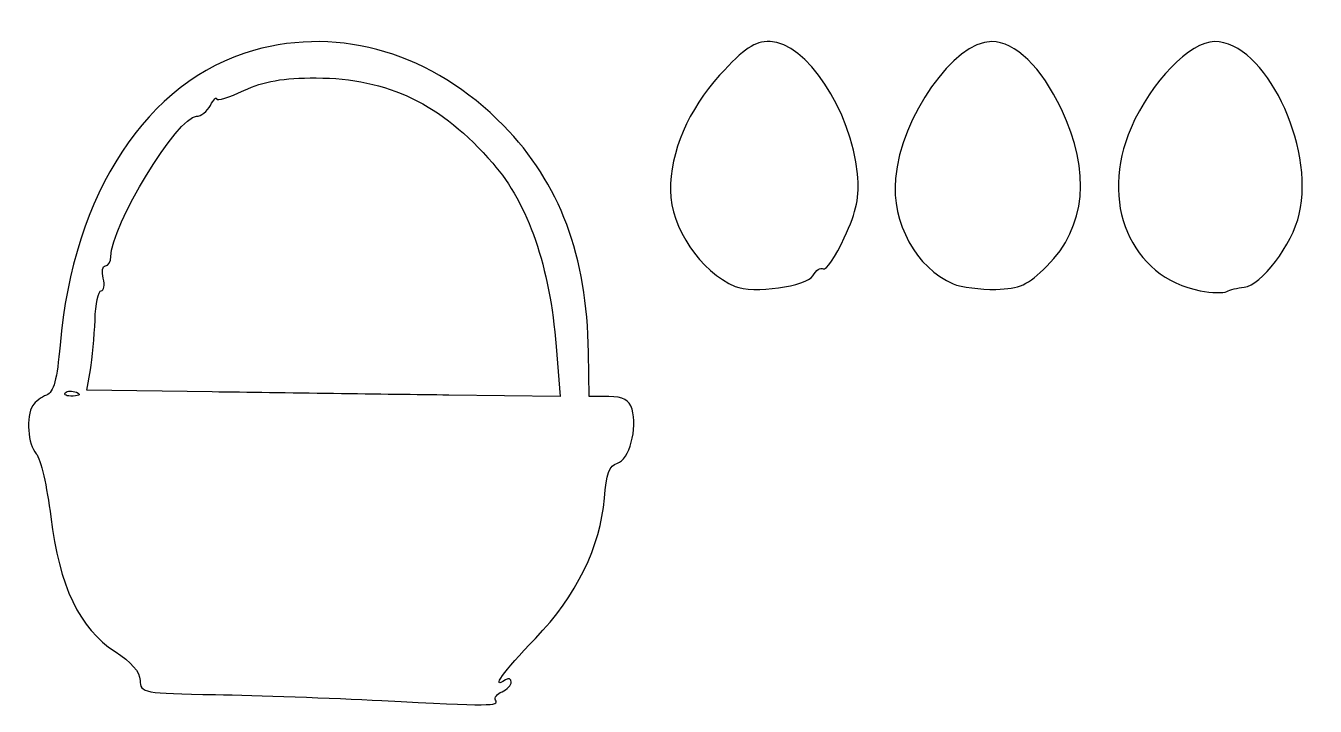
# Model space of a CAD drawing. Header units: centimetres. Extents: x -4.5 to 8.2, y 1 to 7.7.
import ezdxf

# ---------------------------------------------------------------- set-up
doc = ezdxf.new("R2010")
doc.units = ezdxf.units.CM
doc.header["$MEASUREMENT"] = 0
doc.layers.add('Layer 1', color=7, linetype='Continuous')

msp = doc.modelspace()

# ---------------------------------------------------------------- linework, layer by layer
at = {"layer": 'Layer 1'}
for points, knots in [([(-0.96855, 1.04963), (-1.46228, 1.07494), (-2.19854, 1.10118), (-2.60467, 1.10795), (-2.60467, 1.10795), (-3.30949, 1.11971), (-3.34318, 1.12606), (-3.34493, 1.24762), (-3.34493, 1.24762), (-3.34612, 1.33055), (-3.43197, 1.4297), (-3.59107, 1.5319), (-3.59107, 1.5319), (-3.93959, 1.75577), (-4.13992, 2.17537), (-4.22293, 2.85537), (-4.22293, 2.85537), (-4.2591, 3.15176), (-4.32353, 3.43108), (-4.3661, 3.47609), (-4.3661, 3.47609), (-4.44928, 3.56406), (-4.46877, 3.84428), (-4.39917, 3.95176), (-4.39917, 3.95176), (-4.37577, 3.9879), (-4.31482, 4.03372), (-4.26372, 4.05359), (-4.26372, 4.05359), (-4.19518, 4.08023), (-4.16057, 4.20922), (-4.13177, 4.54534), (-4.13177, 4.54534), (-4.00389, 6.03767), (-3.27436, 7.14861), (-2.22903, 7.44289), (-2.22903, 7.44289), (-1.36764, 7.68538), (-0.46627, 7.41424), (0.22952, 6.70335), (0.22952, 6.70335), (0.78493, 6.13588), (1.05128, 5.42487), (1.06498, 4.47311), (1.06498, 4.47311), (1.06498, 4.47311), (1.07123, 4.03916), (1.07123, 4.03916), (1.07123, 4.03916), (1.07123, 4.03916), (1.26367, 4.03916), (1.26367, 4.03916), (1.26367, 4.03916), (1.40596, 4.03916), (1.4658, 4.00688), (1.49328, 3.91529), (1.49328, 3.91529), (1.54977, 3.72707), (1.4651, 3.41556), (1.34869, 3.38337), (1.34869, 3.38337), (1.27133, 3.36198), (1.2396, 3.27634), (1.22095, 3.03864), (1.22095, 3.03864), (1.18354, 2.56201), (0.9475, 2.08258), (0.54278, 1.66118), (0.54278, 1.66118), (0.22235, 1.32755), (0.09707, 1.15404), (0.24768, 1.25248), (0.24768, 1.25248), (0.27954, 1.27329), (0.3056, 1.26409), (0.3056, 1.23202), (0.3056, 1.23202), (0.3056, 1.19995), (0.26485, 1.15718), (0.21505, 1.13697), (0.21505, 1.13697), (0.16525, 1.11676), (0.13669, 1.07936), (0.15158, 1.05386), (0.15158, 1.05386), (0.18622, 0.99453), (0.11216, 0.99425), (-0.96855, 1.04963)], [0, 0, 0, 0, 0.04347826, 0.04347826, 0.04347826, 0.04347826, 0.08695652, 0.08695652, 0.08695652, 0.08695652, 0.13043478, 0.13043478, 0.13043478, 0.13043478, 0.17391304, 0.17391304, 0.17391304, 0.17391304, 0.2173913, 0.2173913, 0.2173913, 0.2173913, 0.26086957, 0.26086957, 0.26086957, 0.26086957, 0.30434783, 0.30434783, 0.30434783, 0.30434783, 0.34782609, 0.34782609, 0.34782609, 0.34782609, 0.39130435, 0.39130435, 0.39130435, 0.39130435, 0.43478261, 0.43478261, 0.43478261, 0.43478261, 0.47826087, 0.47826087, 0.47826087, 0.47826087, 0.52173913, 0.52173913, 0.52173913, 0.52173913, 0.56521739, 0.56521739, 0.56521739, 0.56521739, 0.60869565, 0.60869565, 0.60869565, 0.60869565, 0.65217391, 0.65217391, 0.65217391, 0.65217391, 0.69565217, 0.69565217, 0.69565217, 0.69565217, 0.73913043, 0.73913043, 0.73913043, 0.73913043, 0.7826087, 0.7826087, 0.7826087, 0.7826087, 0.82608696, 0.82608696, 0.82608696, 0.82608696, 0.86956522, 0.86956522, 0.86956522, 0.86956522, 0.91304348, 0.91304348, 0.91304348, 0.91304348, 1, 1, 1, 1]), ([(2.5064, 5.12225), (2.16909, 5.26512), (1.87352, 5.70313), (1.8706, 6.06446), (1.8706, 6.06446), (1.86756, 6.44035), (2.04868, 6.86518), (2.35417, 7.19872), (2.35417, 7.19872), (2.60173, 7.46901), (2.69328, 7.53016), (2.85033, 7.53016), (2.85033, 7.53016), (3.20061, 7.53016), (3.6506, 6.84912), (3.70958, 6.22973), (3.70958, 6.22973), (3.73149, 5.99958), (3.7049, 5.87008), (3.58056, 5.60132), (3.58056, 5.60132), (3.49442, 5.41513), (3.40153, 5.27744), (3.37414, 5.29534), (3.37414, 5.29534), (3.34675, 5.31325), (3.30047, 5.28279), (3.2713, 5.22767), (3.2713, 5.22767), (3.21598, 5.12313), (2.67904, 5.04913), (2.5064, 5.12225)], [0, 0, 0, 0, 0.11111111, 0.11111111, 0.11111111, 0.11111111, 0.22222222, 0.22222222, 0.22222222, 0.22222222, 0.33333333, 0.33333333, 0.33333333, 0.33333333, 0.44444444, 0.44444444, 0.44444444, 0.44444444, 0.55555556, 0.55555556, 0.55555556, 0.55555556, 0.66666667, 0.66666667, 0.66666667, 0.66666667, 0.77777778, 0.77777778, 0.77777778, 0.77777778, 1, 1, 1, 1]), ([(4.65047, 5.14838), (4.2889, 5.30171), (4.04384, 5.74943), (4.08337, 6.18447), (4.08337, 6.18447), (4.13836, 6.78967), (4.65942, 7.53016), (5.0303, 7.53016), (5.0303, 7.53016), (5.26028, 7.53016), (5.51812, 7.2799), (5.71631, 6.86431), (5.71631, 6.86431), (6.00866, 6.25131), (5.95803, 5.70587), (5.57321, 5.3226), (5.57321, 5.3226), (5.38352, 5.13368), (5.30759, 5.09902), (5.07187, 5.09372), (5.07187, 5.09372), (4.91908, 5.09029), (4.72945, 5.11489), (4.65047, 5.14838)], [0, 0, 0, 0, 0.14285714, 0.14285714, 0.14285714, 0.14285714, 0.28571429, 0.28571429, 0.28571429, 0.28571429, 0.42857143, 0.42857143, 0.42857143, 0.42857143, 0.57142857, 0.57142857, 0.57142857, 0.57142857, 0.71428571, 0.71428571, 0.71428571, 0.71428571, 1, 1, 1, 1]), ([(7.08174, 5.07968), (6.39563, 5.21244), (6.08149, 5.95088), (6.39997, 6.68231), (6.39997, 6.68231), (6.59673, 7.13418), (6.98082, 7.53016), (7.22235, 7.53016), (7.22235, 7.53016), (7.71256, 7.53016), (8.21148, 6.51342), (8.0551, 5.83312), (8.0551, 5.83312), (7.98661, 5.53516), (7.6784, 5.12698), (7.51212, 5.11403), (7.51212, 5.11403), (7.44949, 5.10915), (7.37264, 5.0906), (7.34135, 5.07281), (7.34135, 5.07281), (7.31005, 5.05501), (7.19323, 5.0581), (7.08174, 5.07968)], [0, 0, 0, 0, 0.14285714, 0.14285714, 0.14285714, 0.14285714, 0.28571429, 0.28571429, 0.28571429, 0.28571429, 0.42857143, 0.42857143, 0.42857143, 0.42857143, 0.57142857, 0.57142857, 0.57142857, 0.57142857, 0.71428571, 0.71428571, 0.71428571, 0.71428571, 1, 1, 1, 1]), ([(0.74679, 4.53099), (0.68462, 5.31934), (0.47382, 5.92853), (0.12254, 6.33498), (0.12254, 6.33498), (-0.37967, 6.91608), (-0.90691, 7.17051), (-1.61376, 7.17287), (-1.61376, 7.17287), (-1.93557, 7.17395), (-2.12908, 7.14029), (-2.32323, 7.04947), (-2.32323, 7.04947), (-2.47006, 6.98079), (-2.59098, 6.94371), (-2.59195, 6.96708), (-2.59195, 6.96708), (-2.59292, 6.99045), (-2.62028, 6.96134), (-2.65275, 6.9024), (-2.65275, 6.9024), (-2.68521, 6.84345), (-2.74736, 6.79521), (-2.79085, 6.79521), (-2.79085, 6.79521), (-2.97383, 6.79521), (-3.63268, 5.71535), (-3.63268, 5.41544), (-3.63268, 5.41544), (-3.63268, 5.36587), (-3.6563, 5.32532), (-3.68517, 5.32532), (-3.68517, 5.32532), (-3.71404, 5.32532), (-3.72403, 5.2702), (-3.70737, 5.20283), (-3.70737, 5.20283), (-3.69071, 5.13546), (-3.69967, 5.08033), (-3.72727, 5.08033), (-3.72727, 5.08033), (-3.75488, 5.08033), (-3.78223, 4.94984), (-3.78805, 4.79036), (-3.78805, 4.79036), (-3.79387, 4.63088), (-3.8145, 4.41094), (-3.83389, 4.30162), (-3.83389, 4.30162), (-3.83389, 4.30162), (-3.86915, 4.10285), (-3.86915, 4.10285), (-3.86915, 4.10285), (-3.86915, 4.10285), (-2.63604, 4.08503), (-2.63604, 4.08503), (-2.63604, 4.08503), (-1.95782, 4.07523), (-0.91051, 4.0609), (-0.30867, 4.05318), (-0.30867, 4.05318), (-0.30867, 4.05318), (0.78558, 4.03916), (0.78558, 4.03916), (0.78558, 4.03916), (0.78558, 4.03916), (0.74679, 4.53099), (0.74679, 4.53099)], [0, 0, 0, 0, 0.05555556, 0.05555556, 0.05555556, 0.05555556, 0.11111111, 0.11111111, 0.11111111, 0.11111111, 0.16666667, 0.16666667, 0.16666667, 0.16666667, 0.22222222, 0.22222222, 0.22222222, 0.22222222, 0.27777778, 0.27777778, 0.27777778, 0.27777778, 0.33333333, 0.33333333, 0.33333333, 0.33333333, 0.38888889, 0.38888889, 0.38888889, 0.38888889, 0.44444444, 0.44444444, 0.44444444, 0.44444444, 0.5, 0.5, 0.5, 0.5, 0.55555556, 0.55555556, 0.55555556, 0.55555556, 0.61111111, 0.61111111, 0.61111111, 0.61111111, 0.66666667, 0.66666667, 0.66666667, 0.66666667, 0.72222222, 0.72222222, 0.72222222, 0.72222222, 0.77777778, 0.77777778, 0.77777778, 0.77777778, 0.83333333, 0.83333333, 0.83333333, 0.83333333, 0.88888889, 0.88888889, 0.88888889, 0.88888889, 1, 1, 1, 1]), ([(-3.96931, 4.08099), (-4.01112, 4.09869), (-4.06107, 4.09651), (-4.08032, 4.07616), (-4.08032, 4.07616), (-4.09956, 4.05581), (-4.06536, 4.04133), (-4.0043, 4.04399), (-4.0043, 4.04399), (-3.93683, 4.04693), (-3.92311, 4.06144), (-3.96931, 4.08099)], [0, 0, 0, 0, 0.25, 0.25, 0.25, 0.25, 0.5, 0.5, 0.5, 0.5, 1, 1, 1, 1])]:
    msp.add_open_spline(points, degree=3, knots=knots, dxfattribs=at)

doc.saveas('drawing.dxf')
